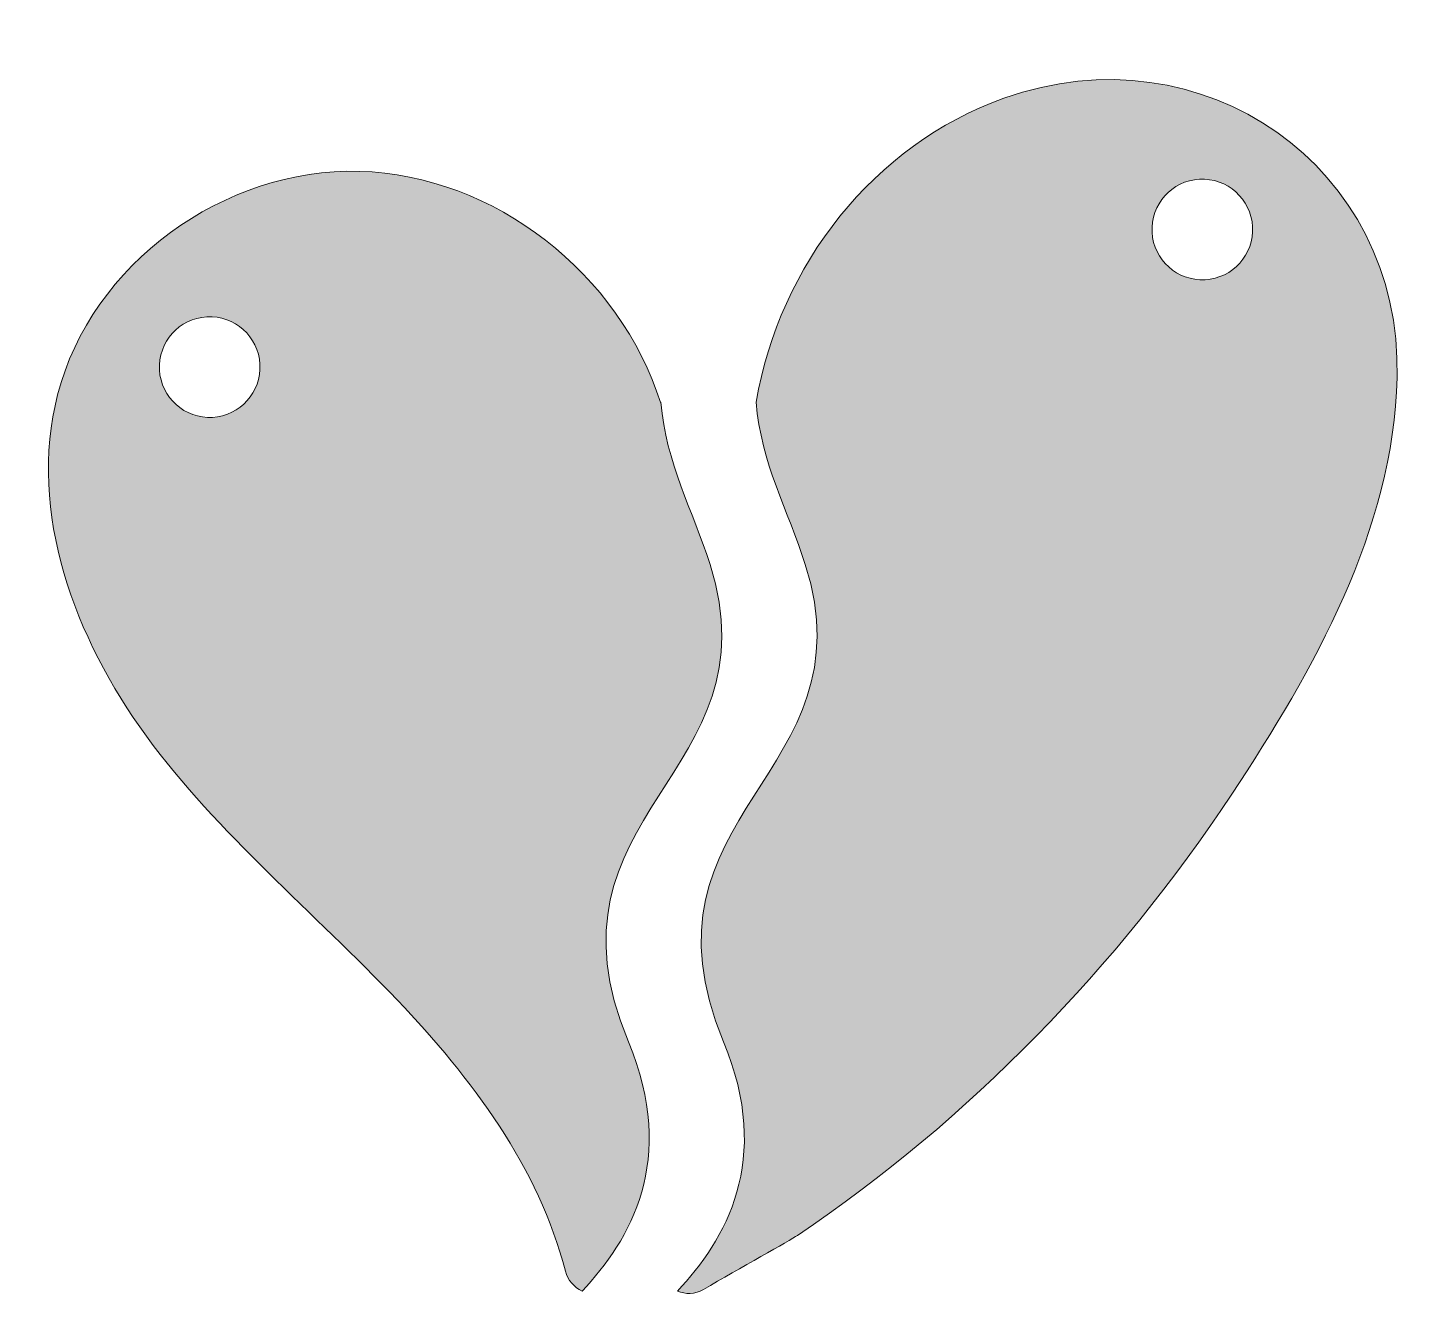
# Model space of a CAD drawing. Header units: inches. Extents: x 826 to 981, y -1038 to -895.
import ezdxf

# ---------------------------------------------------------------- set-up
doc = ezdxf.new("R2010")
doc.units = ezdxf.units.IN
doc.header["$MEASUREMENT"] = 0
doc.layers.add('_U+0430_U+0440 1', color=7, linetype='Continuous')

msp = doc.modelspace()

# ---------------------------------------------------------------- hatches: boundary and pattern name
at = {"layer": '_U+0430_U+0440 1', "true_color": 0xee5181}
h = msp.add_hatch(color=243, dxfattribs=at)
h.dxf.hatch_style = 2
edge = h.paths.add_edge_path()
edge.add_spline(control_points=[(936.19, -903.44), (921.47, -908.69), (910.93, -922.26), (908.27, -937.67), (908.82, -944.56), (911.89, -949.86), (913.81, -955.97), (921.33, -979.81), (893.87, -983.79), (904.6, -1009.71), (910.15, -1023.12), (904.81, -1032.05), (899.41, -1037.79), (900.31, -1038.18), (901.39, -1038.17), (902.35, -1037.61), (906.34, -1035.26), (912.07, -1032.11), (912.94, -1031.52), (932.29, -1018.5), (948.98, -1001.27), (961.84, -981.84), (971.12, -967.8), (980.03, -952.16), (980.47, -934.91), (981.08, -911.13), (958.51, -895.48), (936.19, -903.44)], knot_values=[0, 0, 0, 0, 1, 1, 1, 2, 2, 2, 3, 3, 3, 4, 4, 4, 5, 5, 5, 6, 6, 6, 7, 7, 7, 8, 8, 8, 9, 9, 9, 9], degree=3, periodic=1)
edge = h.paths.add_edge_path()
edge.add_spline(control_points=[(958.84, -923.89), (955.72, -924.06), (953.04, -921.67), (952.87, -918.54), (952.69, -915.41), (955.09, -912.74), (958.21, -912.57), (961.34, -912.39), (964.02, -914.79), (964.19, -917.91), (964.36, -921.04), (961.97, -923.71), (958.84, -923.89)], knot_values=[0, 0, 0, 0, 1, 1, 1, 2, 2, 2, 3, 3, 3, 4, 4, 4, 4], degree=3, periodic=1)
h = msp.add_hatch(color=243, dxfattribs=at)
h.dxf.hatch_style = 2
edge = h.paths.add_edge_path()
edge.add_spline(control_points=[(903.09, -955.97), (901.16, -949.86), (898.1, -944.56), (897.54, -937.67), (897.54, -937.71), (897.53, -937.75), (897.52, -937.79), (892.95, -923.26), (878.81, -912.09), (863.59, -911.68), (848.37, -911.27), (833.36, -922.1), (829.59, -936.85), (826.2, -950.12), (831.51, -964.26), (839.6, -975.3), (847.7, -986.34), (858.42, -995.13), (867.87, -1005.03), (876.22, -1013.78), (883.83, -1023.94), (886.78, -1035.54), (887.05, -1036.6), (887.79, -1037.4), (888.68, -1037.79), (894.08, -1032.05), (899.43, -1023.12), (893.88, -1009.71), (883.14, -983.79), (910.61, -979.81), (903.09, -955.97)], knot_values=[0, 0, 0, 0, 1, 1, 1, 2, 2, 2, 3, 3, 3, 4, 4, 4, 5, 5, 5, 6, 6, 6, 7, 7, 7, 8, 8, 8, 9, 9, 9, 10, 10, 10, 10], degree=3, periodic=1)
edge = h.paths.add_edge_path()
edge.add_spline(control_points=[(847.04, -939.39), (843.91, -939.56), (841.23, -937.17), (841.06, -934.04), (840.89, -930.91), (843.28, -928.24), (846.41, -928.07), (849.53, -927.89), (852.21, -930.29), (852.38, -933.41), (852.56, -936.54), (850.16, -939.21), (847.04, -939.39)], knot_values=[0, 0, 0, 0, 1, 1, 1, 2, 2, 2, 3, 3, 3, 4, 4, 4, 4], degree=3, periodic=1)

# ---------------------------------------------------------------- linework, layer by layer
at = {"layer": '_U+0430_U+0440 1', "lineweight": 0}
for points, knots in [([(936.19, -903.44), (921.47, -908.69), (910.93, -922.26), (908.27, -937.67), (908.82, -944.56), (911.89, -949.86), (913.81, -955.97), (921.33, -979.81), (893.87, -983.79), (904.6, -1009.71), (910.15, -1023.12), (904.81, -1032.05), (899.41, -1037.79), (900.31, -1038.18), (901.39, -1038.17), (902.35, -1037.61), (906.34, -1035.26), (912.07, -1032.11), (912.94, -1031.52), (932.29, -1018.5), (948.98, -1001.27), (961.84, -981.84), (971.12, -967.8), (980.03, -952.16), (980.47, -934.91), (981.08, -911.13), (958.51, -895.48), (936.19, -903.44)], [0, 0, 0, 0, 1, 1, 1, 2, 2, 2, 3, 3, 3, 4, 4, 4, 5, 5, 5, 6, 6, 6, 7, 7, 7, 8, 8, 8, 9, 9, 9, 9]), ([(903.09, -955.97), (901.16, -949.86), (898.1, -944.56), (897.54, -937.67), (897.54, -937.71), (897.53, -937.75), (897.52, -937.79), (892.95, -923.26), (878.81, -912.09), (863.59, -911.68), (848.37, -911.27), (833.36, -922.1), (829.59, -936.85), (826.2, -950.12), (831.51, -964.26), (839.6, -975.3), (847.7, -986.34), (858.42, -995.13), (867.87, -1005.03), (876.22, -1013.78), (883.83, -1023.94), (886.78, -1035.54), (887.05, -1036.6), (887.79, -1037.4), (888.68, -1037.79), (894.08, -1032.05), (899.43, -1023.12), (893.88, -1009.71), (883.14, -983.79), (910.61, -979.81), (903.09, -955.97)], [0, 0, 0, 0, 1, 1, 1, 2, 2, 2, 3, 3, 3, 4, 4, 4, 5, 5, 5, 6, 6, 6, 7, 7, 7, 8, 8, 8, 9, 9, 9, 10, 10, 10, 10]), ([(958.84, -923.89), (955.72, -924.06), (953.04, -921.67), (952.87, -918.54), (952.69, -915.41), (955.09, -912.74), (958.21, -912.57), (961.34, -912.39), (964.02, -914.79), (964.19, -917.91), (964.36, -921.04), (961.97, -923.71), (958.84, -923.89)], [0, 0, 0, 0, 1, 1, 1, 2, 2, 2, 3, 3, 3, 4, 4, 4, 4]), ([(847.04, -939.39), (843.91, -939.56), (841.23, -937.17), (841.06, -934.04), (840.89, -930.91), (843.28, -928.24), (846.41, -928.07), (849.53, -927.89), (852.21, -930.29), (852.38, -933.41), (852.56, -936.54), (850.16, -939.21), (847.04, -939.39)], [0, 0, 0, 0, 1, 1, 1, 2, 2, 2, 3, 3, 3, 4, 4, 4, 4])]:
    msp.add_open_spline(points, degree=3, knots=knots, dxfattribs=at)

doc.saveas('drawing.dxf')
